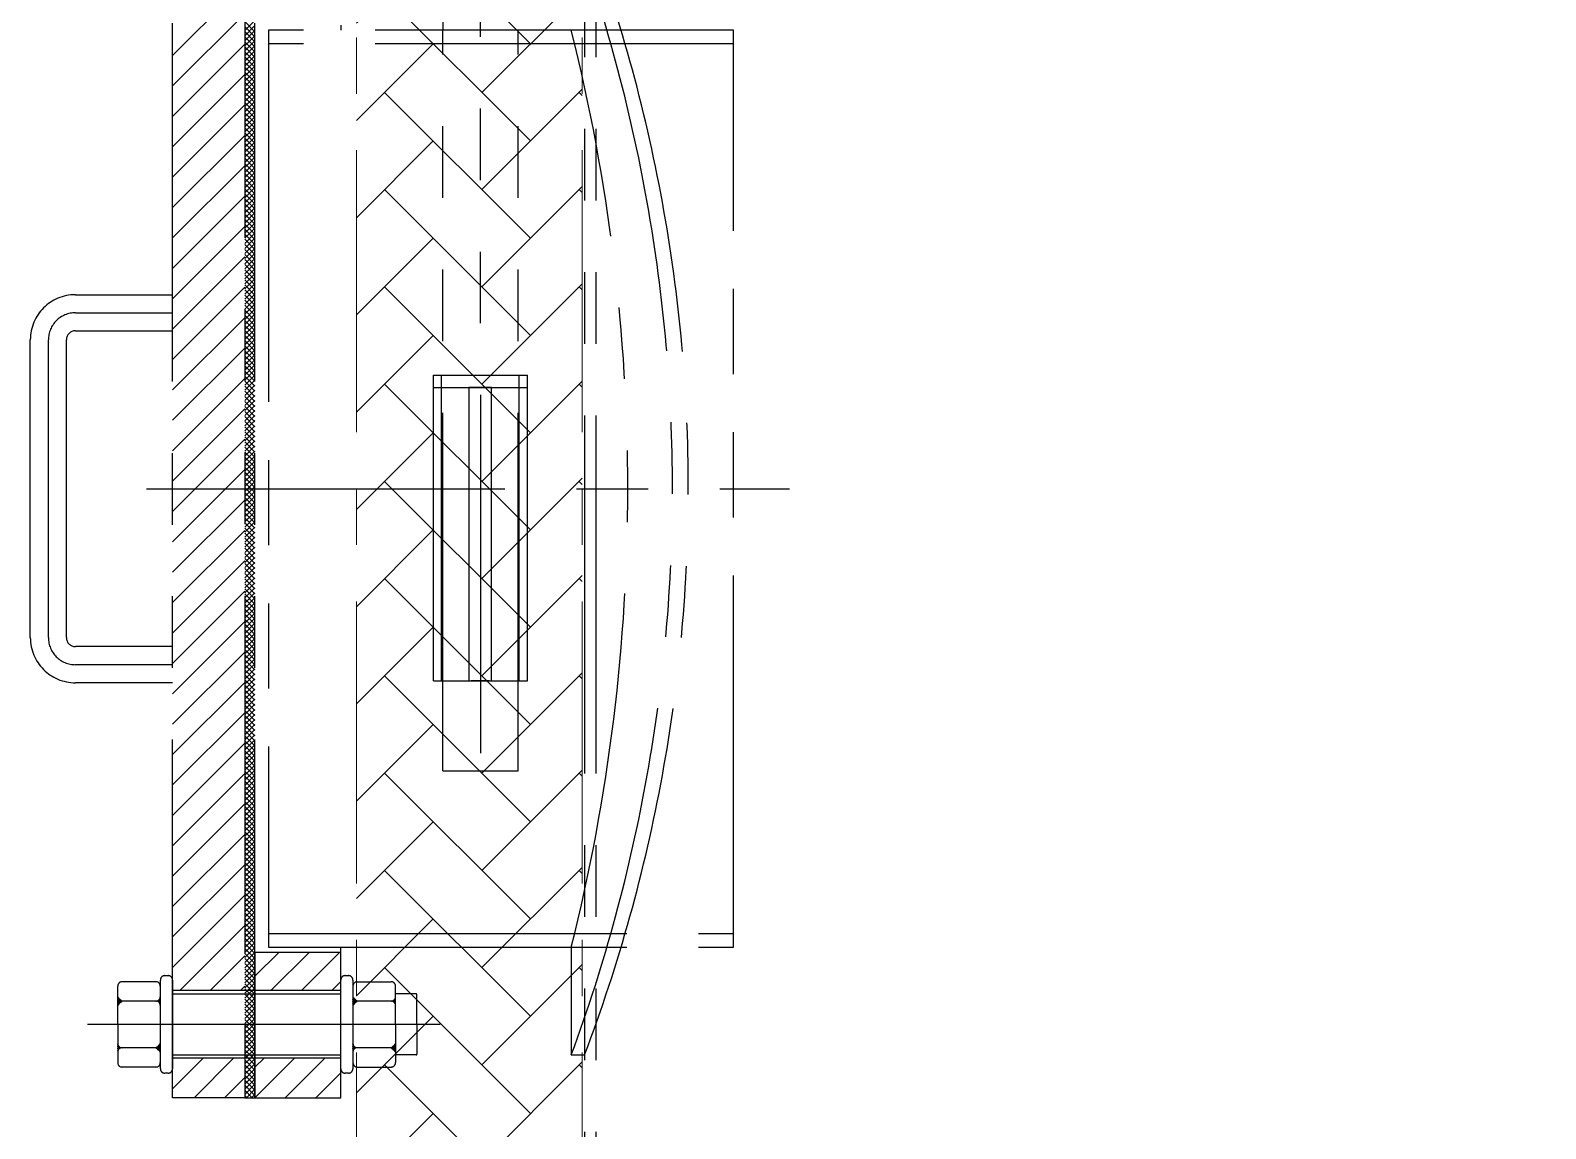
# Model space of a CAD drawing. Header units: millimetres. Extents: x -46397 to 283259, y -8690 to 23983.
# Drawn here: x -20546 to -19874, y 21875 to 22362 of the extents above; entities that cross this region are included whole.
import ezdxf
from ezdxf.enums import TextEntityAlignment as Align

# ---------------------------------------------------------------- set-up
doc = ezdxf.new("R2010")
doc.units = ezdxf.units.MM
doc.linetypes.add('CENTER', pattern=[2, 1.25, -0.25, 0.25, -0.25])
doc.linetypes.add('PHANTOM', pattern=[63.5, 31.75, -6.35, 6.35, -6.35, 6.35, -6.35])
doc.layers.add('DUONGTAM', color=1, linetype='CENTER', lineweight=0)
doc.styles.add('Tahoma', font='tahoma.ttf')
doc.styles.add('Text_nameplate', font='arial.ttf', dxfattribs={"width": 0.9, "height": 2.5})

# ---------------------------------------------------------------- blocks, each defined once
blk = doc.blocks.new('BO-1')
at = {"linetype": 'PHANTOM', "ltscale": 5}
h = blk.add_hatch(dxfattribs=at)
h.set_pattern_fill('ANSI31', color=251, scale=1.98, angle=-60, style=0)
h.set_pattern_definition([(75, (9728.34387, 9238.39455), (-0.239066642, 0.0640577136), [])])
edge = h.paths.add_edge_path()
edge.add_line((-810.08, 2656.52), (-810.08, 2656.55))
edge.add_ellipse((-809.87, 2658.47), major_axis=(-1.37, 1.37), ratio=1, start_angle=54.91813, end_angle=128.86582, ccw=False)
edge.add_line((-811.78, 2658.14), (-811.8, 2658.14))
edge.add_line((-811.8, 2658.14), (-811.8, 2654.87))
edge.add_line((-811.8, 2654.87), (-811.79, 2654.87))
edge.add_ellipse((-809.87, 2654.6), major_axis=(-1.37, 1.37), ratio=1, start_angle=321.13416, end_angle=397.00216, ccw=False)
h = blk.add_hatch(dxfattribs=at)
h.set_pattern_fill('ANSI31', color=251, scale=1.98, angle=-60, style=0)
h.set_pattern_definition([(105, (-11333.05354, 9238.39455), (0.239066642, 0.0640577136), [])])
edge = h.paths.add_edge_path()
edge.add_line((-794.63, 2656.52), (-794.63, 2656.55))
edge.add_ellipse((-794.84, 2658.47), major_axis=(-1.37, 1.37), ratio=1, start_angle=141.13417, end_angle=215.08186)
edge.add_line((-792.93, 2658.14), (-792.9, 2658.14))
edge.add_line((-792.9, 2658.14), (-792.9, 2654.87))
edge.add_line((-792.9, 2654.87), (-792.92, 2654.87))
edge.add_ellipse((-794.84, 2654.6), major_axis=(-1.37, 1.37), ratio=1, start_angle=232.99783, end_angle=308.86583)
h = blk.add_hatch(dxfattribs=at)
h.set_pattern_fill('ANSI31', color=251, scale=1.98, angle=-60, style=0)
h.set_pattern_definition([(75, (9832.54387, 9238.39455), (-0.239066642, 0.0640577136), [])])
edge = h.paths.add_edge_path()
edge.add_line((-705.88, 2656.52), (-705.88, 2656.55))
edge.add_ellipse((-705.67, 2658.47), major_axis=(-1.37, 1.37), ratio=1, start_angle=54.91813, end_angle=128.86582, ccw=False)
edge.add_line((-707.58, 2658.14), (-707.6, 2658.14))
edge.add_line((-707.6, 2658.14), (-707.6, 2654.87))
edge.add_line((-707.6, 2654.87), (-707.59, 2654.87))
edge.add_ellipse((-705.67, 2654.6), major_axis=(-1.37, 1.37), ratio=1, start_angle=321.13416, end_angle=397.00216, ccw=False)
h = blk.add_hatch(dxfattribs=at)
h.set_pattern_fill('ANSI31', color=251, scale=1.98, angle=-60, style=0)
h.set_pattern_definition([(105, (-11228.85354, 9238.39455), (0.239066642, 0.0640577136), [])])
edge = h.paths.add_edge_path()
edge.add_line((-690.43, 2656.52), (-690.43, 2656.55))
edge.add_ellipse((-690.64, 2658.47), major_axis=(-1.37, 1.37), ratio=1, start_angle=141.13417, end_angle=215.08186)
edge.add_line((-688.73, 2658.14), (-688.7, 2658.14))
edge.add_line((-688.7, 2658.14), (-688.7, 2654.87))
edge.add_line((-688.7, 2654.87), (-688.72, 2654.87))
edge.add_ellipse((-690.64, 2654.6), major_axis=(-1.37, 1.37), ratio=1, start_angle=232.99783, end_angle=308.86583)
h = blk.add_hatch(dxfattribs=at)
h.set_pattern_fill('ANSI31', color=251, scale=1.98, angle=-60, style=0)
h.set_pattern_definition([(285, (9728.34387, -3945.9872), (-0.239066642, -0.0640577136), [])])
edge = h.paths.add_edge_path()
edge.add_line((-810.08, 2635.88), (-810.08, 2635.86))
edge.add_ellipse((-809.87, 2633.94), major_axis=(-1.37, -1.37), ratio=1, start_angle=231.13418, end_angle=305.08187)
edge.add_line((-811.78, 2634.27), (-811.8, 2634.27))
edge.add_line((-811.8, 2634.27), (-811.8, 2637.53))
edge.add_line((-811.8, 2637.53), (-811.79, 2637.54))
edge.add_ellipse((-809.87, 2637.81), major_axis=(-1.37, -1.37), ratio=1, start_angle=-37.00216, end_angle=38.86584)
h = blk.add_hatch(dxfattribs=at)
h.set_pattern_fill('ANSI31', color=251, scale=1.98, angle=-60, style=0)
h.set_pattern_definition([(255, (-11333.05354, -3945.9872), (0.239066642, -0.0640577136), [])])
edge = h.paths.add_edge_path()
edge.add_line((-794.63, 2635.88), (-794.63, 2635.86))
edge.add_ellipse((-794.84, 2633.94), major_axis=(-1.37, -1.37), ratio=1, start_angle=144.91814, end_angle=218.86583, ccw=False)
edge.add_line((-792.93, 2634.27), (-792.9, 2634.27))
edge.add_line((-792.9, 2634.27), (-792.9, 2637.53))
edge.add_line((-792.9, 2637.53), (-792.92, 2637.54))
edge.add_ellipse((-794.84, 2637.81), major_axis=(-1.37, -1.37), ratio=1, start_angle=51.13417, end_angle=127.00217, ccw=False)
h = blk.add_hatch(dxfattribs=at)
h.set_pattern_fill('ANSI31', color=251, scale=1.98, angle=-60, style=0)
h.set_pattern_definition([(285, (9832.54387, -3945.9872), (-0.239066642, -0.0640577136), [])])
edge = h.paths.add_edge_path()
edge.add_line((-705.88, 2635.88), (-705.88, 2635.86))
edge.add_ellipse((-705.67, 2633.94), major_axis=(-1.37, -1.37), ratio=1, start_angle=231.13418, end_angle=305.08187)
edge.add_line((-707.58, 2634.27), (-707.6, 2634.27))
edge.add_line((-707.6, 2634.27), (-707.6, 2637.53))
edge.add_line((-707.6, 2637.53), (-707.59, 2637.54))
edge.add_ellipse((-705.67, 2637.81), major_axis=(-1.37, -1.37), ratio=1, start_angle=-37.00216, end_angle=38.86584)
h = blk.add_hatch(dxfattribs=at)
h.set_pattern_fill('ANSI31', color=251, scale=1.98, angle=-60, style=0)
h.set_pattern_definition([(255, (-11228.85354, -3945.9872), (0.239066642, -0.0640577136), [])])
edge = h.paths.add_edge_path()
edge.add_line((-690.43, 2635.88), (-690.43, 2635.86))
edge.add_ellipse((-690.64, 2633.94), major_axis=(-1.37, -1.37), ratio=1, start_angle=144.91814, end_angle=218.86583, ccw=False)
edge.add_line((-688.73, 2634.27), (-688.7, 2634.27))
edge.add_line((-688.7, 2634.27), (-688.7, 2637.53))
edge.add_line((-688.7, 2637.53), (-688.72, 2637.54))
edge.add_ellipse((-690.64, 2637.81), major_axis=(-1.37, -1.37), ratio=1, start_angle=51.13417, end_angle=127.00217, ccw=False)
at = {"color": 251, "linetype": 'PHANTOM', "ltscale": 5}
for p, q in [((-667.92, 3242.68, -7.71), (-667.83, 3086.82, -7.71)), ((-651.22, 3242.69, -7.71), (-651.13, 2758.53, -7.71)), ((-787.5, 2613.69), (-787.5, 3153.69)), ((-755.5, 3153.69), (-755.5, 2613.69)), ((-755.5, 3153.69), (-755.5, 2613.69)), ((-751, 2613.69), (-751, 3153.69)), ((-787.5, 3075.6, -7.71), (-756.92, 3106.18, -7.71)), ((-787.5, 3062.13, -7.71), (-755.5, 3094.13, -7.71)), ((-755.5, 3086.66), (-751, 3091.16)), ((-751, 3086.21), (-755.5, 3090.71)), ((-755.5, 3084.41), (-751, 3088.91)), ((-751, 3083.96), (-755.5, 3088.46)), ((-713, 3089.12, 7.71), (-713, 3086.82, 7.71)), ((-755.5, 3082.17), (-751, 3086.67)), ((-751, 3081.72), (-755.5, 3086.22)), ((-755.5, 3079.92), (-751, 3084.42)), ((-751, 3079.47), (-755.5, 3083.97)), ((-755.5, 3077.68), (-751, 3082.18)), ((-751, 3077.23), (-755.5, 3081.73)), ((-539, 3086.82, -7.71), (-745, 3086.82, 7.71)), ((-745, 3086.82, 7.71), (-745, 2680.42, 7.71)), ((-539, 2680.42, -7.71), (-539, 3086.82, -7.71)), ((-787.5, 3048.66, -7.71), (-755.5, 3080.66, -7.71)), ((-755.5, 3075.43), (-751, 3079.93)), ((-751, 3074.98), (-755.5, 3079.48)), ((-755.5, 3073.19), (-751, 3077.69)), ((-751, 3072.74), (-755.5, 3077.24)), ((-755.5, 3070.94), (-751, 3075.44)), ((-751, 3070.49), (-755.5, 3074.99)), ((-539, 3080.82, -7.71), (-745, 3080.82, 7.71)), ((-745, 3080.82, 7.71), (-745, 2686.42, 7.71)), ((-539, 2686.42, -7.71), (-539, 3080.82, -7.71)), ((-755.5, 3068.7), (-751, 3073.2)), ((-751, 3068.25), (-755.5, 3072.75)), ((-755.5, 3066.45), (-751, 3070.95)), ((-751, 3066), (-755.5, 3070.5)), ((-755.5, 3064.21), (-751, 3068.71)), ((-751, 3063.76), (-755.5, 3068.26)), ((-787.5, 3035.19, -7.71), (-755.5, 3067.19, -7.71)), ((-755.5, 3061.96), (-751, 3066.46)), ((-751, 3061.51), (-755.5, 3066.01)), ((-755.5, 3059.72), (-751, 3064.22)), ((-751, 3059.27), (-755.5, 3063.77)), ((-755.5, 3057.47), (-751, 3061.97)), ((-751, 3057.02), (-755.5, 3061.52)), ((-755.5, 3055.23), (-751, 3059.73)), ((-751, 3054.78), (-755.5, 3059.28)), ((-755.5, 3052.98), (-751, 3057.48)), ((-751, 3052.53), (-755.5, 3057.03)), ((-755.5, 3050.74), (-751, 3055.24)), ((-751, 3050.29), (-755.5, 3054.79)), ((-787.5, 3021.72, -7.71), (-755.5, 3053.72, -7.71)), ((-755.5, 3048.49), (-751, 3052.99)), ((-751, 3048.04), (-755.5, 3052.54)), ((-755.5, 3046.25), (-751, 3050.75)), ((-751, 3045.8), (-755.5, 3050.3)), ((-755.5, 3044), (-751, 3048.5)), ((-751, 3043.55), (-755.5, 3048.05)), ((-755.5, 3041.76), (-751, 3046.26)), ((-751, 3041.31), (-755.5, 3045.81)), ((-755.5, 3039.51), (-751, 3044.01)), ((-751, 3039.06), (-755.5, 3043.56)), ((-755.5, 3037.27), (-751, 3041.77)), ((-751, 3036.82), (-755.5, 3041.32)), ((-787.5, 3008.25, -7.71), (-755.5, 3040.25, -7.71)), ((-755.5, 3035.02), (-751, 3039.52)), ((-751, 3034.57), (-755.5, 3039.07)), ((-755.5, 3032.78), (-751, 3037.28)), ((-751, 3032.33), (-755.5, 3036.83)), ((-755.5, 3030.53), (-751, 3035.03)), ((-751, 3030.08), (-755.5, 3034.58)), ((-755.5, 3028.29), (-751, 3032.79)), ((-751, 3027.84), (-755.5, 3032.34)), ((-755.5, 3026.04), (-751, 3030.54)), ((-751, 3025.59), (-755.5, 3030.09)), ((-755.5, 3023.8), (-751, 3028.3)), ((-751, 3023.35), (-755.5, 3027.85)), ((-787.5, 2994.78, -7.71), (-755.5, 3026.78, -7.71)), ((-755.5, 3021.55), (-751, 3026.05)), ((-751, 3021.1), (-755.5, 3025.6)), ((-755.5, 3019.31), (-751, 3023.81)), ((-751, 3018.86), (-755.5, 3023.36)), ((-755.5, 3017.06), (-751, 3021.56)), ((-751, 3016.61), (-755.5, 3021.11)), ((-755.5, 3014.82), (-751, 3019.32)), ((-751, 3014.37), (-755.5, 3018.87)), ((-755.5, 3012.57), (-751, 3017.07)), ((-751, 3012.12), (-755.5, 3016.62)), ((-755.5, 3010.33), (-751, 3014.83)), ((-751, 3009.88), (-755.5, 3014.38)), ((-787.5, 2981.31, -7.71), (-755.5, 3013.31, -7.71)), ((-755.5, 3008.08), (-751, 3012.58)), ((-751, 3007.63), (-755.5, 3012.13)), ((-755.5, 3005.84), (-751, 3010.34)), ((-751, 3005.38), (-755.5, 3009.88)), ((-755.5, 3003.59), (-751, 3008.09)), ((-751, 3003.14), (-755.5, 3007.64)), ((-755.5, 3001.35), (-751, 3005.85)), ((-751, 3000.89), (-755.5, 3005.39)), ((-755.5, 2999.1), (-751, 3003.6)), ((-751, 2998.65), (-755.5, 3003.15)), ((-755.5, 2996.85), (-751, 3001.35)), ((-751, 2996.4), (-755.5, 3000.9)), ((-787.5, 2967.84, -7.71), (-755.5, 2999.84, -7.71)), ((-755.5, 2994.61), (-751, 2999.11)), ((-751, 2994.16), (-755.5, 2998.66)), ((-755.5, 2992.36), (-751, 2996.86)), ((-751, 2991.91), (-755.5, 2996.41)), ((-755.5, 2990.12), (-751, 2994.62)), ((-751, 2989.67), (-755.5, 2994.17)), ((-755.5, 2987.87), (-751, 2992.37)), ((-751, 2987.42), (-755.5, 2991.92)), ((-755.5, 2985.63), (-751, 2990.13)), ((-751, 2985.18), (-755.5, 2989.68)), ((-755.5, 2983.38), (-751, 2987.88)), ((-751, 2982.93), (-755.5, 2987.43)), ((-787.5, 2954.37, -7.71), (-755.5, 2986.37, -7.71)), ((-755.5, 2981.14), (-751, 2985.64)), ((-751, 2980.69), (-755.5, 2985.19)), ((-755.5, 2978.89), (-751, 2983.39)), ((-751, 2978.44), (-755.5, 2982.94)), ((-755.5, 2976.65), (-751, 2981.15)), ((-751, 2976.2), (-755.5, 2980.7)), ((-755.5, 2974.4), (-751, 2978.9)), ((-751, 2973.95), (-755.5, 2978.45)), ((-755.5, 2972.16), (-751, 2976.66)), ((-751, 2971.71), (-755.5, 2976.21)), ((-755.5, 2969.91), (-751, 2974.41)), ((-751, 2969.46), (-755.5, 2973.96)), ((-830.5, 2969.63, -4.97), (-787.5, 2969.63, -4.97)), ((-787.5, 2940.9, -7.71), (-755.5, 2972.9, -7.71)), ((-755.5, 2967.67), (-751, 2972.17)), ((-751, 2967.22), (-755.5, 2971.72)), ((-755.5, 2965.42), (-751, 2969.92)), ((-751, 2964.97), (-755.5, 2969.47)), ((-755.5, 2963.18), (-751, 2967.68)), ((-751, 2962.73), (-755.5, 2967.23)), ((-830.5, 2961.63, -4.97), (-787.5, 2961.63, -4.97)), ((-755.5, 2960.93), (-751, 2965.43)), ((-751, 2960.48), (-755.5, 2964.98)), ((-755.5, 2958.69), (-751, 2963.19)), ((-751, 2958.24), (-755.5, 2962.74)), ((-755.5, 2956.44), (-751, 2960.94)), ((-751, 2955.99), (-755.5, 2960.49)), ((-830.5, 2953.63, -4.97), (-787.5, 2953.63, -4.97)), ((-787.5, 2927.43, -7.71), (-755.5, 2959.43, -7.71)), ((-755.5, 2954.2), (-751, 2958.7)), ((-751, 2953.75), (-755.5, 2958.25)), ((-755.5, 2951.95), (-751, 2956.45)), ((-751, 2951.5), (-755.5, 2956)), ((-755.5, 2949.71), (-751, 2954.21)), ((-751, 2949.26), (-755.5, 2953.76)), ((-850.5, 2817.63, -4.97), (-850.5, 2949.63, -4.97)), ((-842.5, 2817.63, -4.97), (-842.5, 2949.63, -4.97)), ((-834.5, 2817.63, -4.97), (-834.5, 2949.63, -4.97)), ((-755.5, 2947.46), (-751, 2951.96)), ((-751, 2947.01), (-755.5, 2951.51)), ((-755.5, 2945.22), (-751, 2949.72)), ((-751, 2944.77), (-755.5, 2949.27)), ((-755.5, 2942.97), (-751, 2947.47)), ((-751, 2942.52), (-755.5, 2947.02)), ((-787.5, 2913.96, -7.71), (-755.5, 2945.96, -7.71)), ((-755.5, 2940.73), (-751, 2945.23)), ((-751, 2940.28), (-755.5, 2944.78)), ((-755.5, 2938.48), (-751, 2942.98)), ((-751, 2938.03), (-755.5, 2942.53)), ((-755.5, 2936.24), (-751, 2940.74)), ((-751, 2935.79), (-755.5, 2940.29)), ((-755.5, 2933.99), (-751, 2938.49)), ((-751, 2933.54), (-755.5, 2938.04)), ((-755.5, 2931.75), (-751, 2936.25)), ((-751, 2931.3), (-755.5, 2935.8)), ((-755.5, 2929.5), (-751, 2934)), ((-751, 2929.05), (-755.5, 2933.55)), ((-787.5, 2900.49, -7.71), (-755.5, 2932.49, -7.71)), ((-755.5, 2927.26), (-751, 2931.76)), ((-751, 2926.81), (-755.5, 2931.31)), ((-755.5, 2925.01), (-751, 2929.51)), ((-751, 2924.56), (-755.5, 2929.06)), ((-755.5, 2922.77), (-751, 2927.27)), ((-751, 2922.32), (-755.5, 2926.82)), ((-646.24, 2928.5), (-656.24, 2928.5)), ((-656.24, 2928.5), (-656.24, 2798.5)), ((-646.24, 2798.5), (-646.24, 2928.5)), ((-755.5, 2920.52), (-751, 2925.02)), ((-751, 2920.07), (-755.5, 2924.57)), ((-755.5, 2918.28), (-751, 2922.78)), ((-751, 2917.83), (-755.5, 2922.33)), ((-755.5, 2916.03), (-751, 2920.53)), ((-751, 2915.58), (-755.5, 2920.08)), ((-787.5, 2887.02, -7.71), (-755.5, 2919.02, -7.71)), ((-755.5, 2913.79), (-751, 2918.29)), ((-751, 2913.34), (-755.5, 2917.84)), ((-755.5, 2911.54), (-751, 2916.04)), ((-751, 2911.09), (-755.5, 2915.59)), ((-755.5, 2909.3), (-751, 2913.8)), ((-751, 2908.85), (-755.5, 2913.35)), ((-755.5, 2907.05), (-751, 2911.55)), ((-751, 2906.6), (-755.5, 2911.1)), ((-755.5, 2904.81), (-751, 2909.31)), ((-751, 2904.36), (-755.5, 2908.86)), ((-755.5, 2902.56), (-751, 2907.06)), ((-751, 2902.11), (-755.5, 2906.61)), ((-787.5, 2873.55, -7.71), (-755.5, 2905.55, -7.71)), ((-755.5, 2900.32), (-751, 2904.82)), ((-751, 2899.87), (-755.5, 2904.37)), ((-755.5, 2898.07), (-751, 2902.57)), ((-751, 2897.62), (-755.5, 2902.12)), ((-755.5, 2895.83), (-751, 2900.33)), ((-751, 2895.38), (-755.5, 2899.88)), ((-755.5, 2893.58), (-751, 2898.08)), ((-751, 2893.13), (-755.5, 2897.63)), ((-755.5, 2891.34), (-751, 2895.84)), ((-751, 2890.89), (-755.5, 2895.39)), ((-755.5, 2889.09), (-751, 2893.59)), ((-751, 2888.64), (-755.5, 2893.14)), ((-787.5, 2860.08, -7.71), (-755.5, 2892.08, -7.71)), ((-755.5, 2886.85), (-751, 2891.35)), ((-751, 2886.4), (-755.5, 2890.9)), ((-755.5, 2884.6), (-751, 2889.1)), ((-751, 2884.15), (-755.5, 2888.65)), ((-755.5, 2882.36), (-751, 2886.86)), ((-751, 2881.91), (-755.5, 2886.41)), ((-799.06, 2883.62), (-514.14, 2883.62, -15.42)), ((-755.5, 2880.11), (-751, 2884.61)), ((-751, 2879.66), (-755.5, 2884.16)), ((-755.5, 2877.87), (-751, 2882.37)), ((-751, 2877.42), (-755.5, 2881.92)), ((-755.5, 2875.62), (-751, 2880.12)), ((-787.5, 2846.6, -7.71), (-755.5, 2878.6, -7.71)), ((-751, 2875.17), (-755.5, 2879.67)), ((-755.5, 2873.38), (-751, 2877.88)), ((-751, 2872.93), (-755.5, 2877.43)), ((-755.5, 2871.13), (-751, 2875.63)), ((-751, 2870.68), (-755.5, 2875.18)), ((-755.5, 2868.89), (-751, 2873.39)), ((-751, 2868.44), (-755.5, 2872.94)), ((-755.5, 2866.64), (-751, 2871.14)), ((-751, 2866.19), (-755.5, 2870.69)), ((-755.5, 2864.4), (-751, 2868.9)), ((-751, 2863.95), (-755.5, 2868.45)), ((-755.5, 2862.15), (-751, 2866.65)), ((-787.5, 2833.13, -7.71), (-755.5, 2865.13, -7.71)), ((-751, 2861.7), (-755.5, 2866.2)), ((-755.5, 2859.91), (-751, 2864.41)), ((-751, 2859.46), (-755.5, 2863.96)), ((-755.5, 2857.66), (-751, 2862.16)), ((-751, 2857.21), (-755.5, 2861.71)), ((-755.5, 2855.42), (-751, 2859.92)), ((-751, 2854.97), (-755.5, 2859.47)), ((-755.5, 2853.17), (-751, 2857.67)), ((-751, 2852.72), (-755.5, 2857.22)), ((-755.5, 2850.93), (-751, 2855.43)), ((-751, 2850.48), (-755.5, 2854.98)), ((-755.5, 2848.68), (-751, 2853.18)), ((-787.5, 2819.66, -7.71), (-755.5, 2851.66, -7.71)), ((-751, 2848.23), (-755.5, 2852.73)), ((-755.5, 2846.44), (-751, 2850.94)), ((-751, 2845.99), (-755.5, 2850.49)), ((-755.5, 2844.19), (-751, 2848.69)), ((-751, 2843.74), (-755.5, 2848.24)), ((-755.5, 2841.95), (-751, 2846.45)), ((-751, 2841.5), (-755.5, 2846)), ((-755.5, 2839.7), (-751, 2844.2)), ((-751, 2839.25), (-755.5, 2843.75)), ((-755.5, 2837.46), (-751, 2841.96)), ((-751, 2837.01), (-755.5, 2841.51)), ((-755.5, 2835.21), (-751, 2839.71)), ((-787.5, 2806.19, -7.71), (-755.5, 2838.19, -7.71)), ((-751, 2834.76), (-755.5, 2839.26)), ((-755.5, 2832.97), (-751, 2837.47)), ((-751, 2832.52), (-755.5, 2837.02)), ((-755.5, 2830.72), (-751, 2835.22)), ((-751, 2830.27), (-755.5, 2834.77)), ((-755.5, 2828.48), (-751, 2832.98)), ((-751, 2828.02), (-755.5, 2832.52)), ((-755.5, 2826.23), (-751, 2830.73)), ((-751, 2825.78), (-755.5, 2830.28)), ((-755.5, 2823.98), (-751, 2828.48)), ((-751, 2823.53), (-755.5, 2828.03)), ((-755.5, 2821.74), (-751, 2826.24)), ((-787.5, 2792.72, -7.71), (-755.5, 2824.72, -7.71)), ((-751, 2821.29), (-755.5, 2825.79)), ((-755.5, 2819.49), (-751, 2823.99)), ((-751, 2819.04), (-755.5, 2823.54)), ((-755.5, 2817.25), (-751, 2821.75)), ((-751, 2816.8), (-755.5, 2821.3)), ((-755.5, 2815), (-751, 2819.5)), ((-787.5, 2813.63, -4.97), (-830.5, 2813.63, -4.97)), ((-751, 2814.55), (-755.5, 2819.05)), ((-755.5, 2812.76), (-751, 2817.26)), ((-751, 2812.31), (-755.5, 2816.81)), ((-755.5, 2810.51), (-751, 2815.01)), ((-751, 2810.06), (-755.5, 2814.56)), ((-755.5, 2808.27), (-751, 2812.77)), ((-787.5, 2779.25, -7.71), (-755.5, 2811.25, -7.71)), ((-751, 2807.82), (-755.5, 2812.32)), ((-755.5, 2806.02), (-751, 2810.52)), ((-751, 2805.57), (-755.5, 2810.07)), ((-755.5, 2803.78), (-751, 2808.28)), ((-751, 2803.33), (-755.5, 2807.83)), ((-755.5, 2801.53), (-751, 2806.03)), ((-787.5, 2805.63, -4.97), (-830.5, 2805.63, -4.97)), ((-751, 2801.08), (-755.5, 2805.58)), ((-755.5, 2799.29), (-751, 2803.79)), ((-751, 2798.84), (-755.5, 2803.34)), ((-755.5, 2797.04), (-751, 2801.54)), ((-751, 2796.59), (-755.5, 2801.09)), ((-755.5, 2794.8), (-751, 2799.3)), ((-787.5, 2797.63, -4.97), (-830.5, 2797.63, -4.97)), ((-787.5, 2765.78, -7.71), (-755.5, 2797.78, -7.71)), ((-751, 2794.35), (-755.5, 2798.85)), ((-755.5, 2792.55), (-751, 2797.05)), ((-751, 2792.1), (-755.5, 2796.6)), ((-755.5, 2790.31), (-751, 2794.81)), ((-751, 2789.86), (-755.5, 2794.36)), ((-755.5, 2788.06), (-751, 2792.56)), ((-656.24, 2798.5), (-646.24, 2798.5)), ((-751, 2787.61), (-755.5, 2792.11)), ((-755.5, 2785.82), (-751, 2790.32)), ((-751, 2785.37), (-755.5, 2789.87)), ((-755.5, 2783.57), (-751, 2788.07)), ((-751, 2783.12), (-755.5, 2787.62)), ((-755.5, 2781.33), (-751, 2785.83)), ((-787.5, 2752.31, -7.71), (-755.5, 2784.31, -7.71)), ((-751, 2780.88), (-755.5, 2785.38)), ((-755.5, 2779.08), (-751, 2783.58)), ((-751, 2778.63), (-755.5, 2783.13)), ((-755.5, 2776.84), (-751, 2781.34)), ((-751, 2776.39), (-755.5, 2780.89)), ((-755.5, 2774.59), (-751, 2779.09)), ((-751, 2774.14), (-755.5, 2778.64)), ((-755.5, 2772.35), (-751, 2776.85)), ((-751, 2771.9), (-755.5, 2776.4)), ((-755.5, 2770.1), (-751, 2774.6)), ((-751, 2769.65), (-755.5, 2774.15)), ((-755.5, 2767.86), (-751, 2772.36)), ((-787.5, 2738.84, -7.71), (-755.5, 2770.84, -7.71)), ((-751, 2767.41), (-755.5, 2771.91)), ((-755.5, 2765.61), (-751, 2770.11)), ((-751, 2765.16), (-755.5, 2769.66)), ((-755.5, 2763.37), (-751, 2767.87)), ((-751, 2762.92), (-755.5, 2767.42)), ((-755.5, 2761.12), (-751, 2765.62)), ((-751, 2760.67), (-755.5, 2765.17)), ((-755.5, 2758.88), (-751, 2763.38)), ((-751, 2758.43), (-755.5, 2762.93)), ((-755.5, 2756.63), (-751, 2761.13)), ((-751, 2756.18), (-755.5, 2760.68)), ((-755.5, 2754.39), (-751, 2758.89)), ((-787.5, 2725.37, -7.71), (-755.5, 2757.37, -7.71)), ((-751, 2753.94), (-755.5, 2758.44)), ((-755.5, 2752.14), (-751, 2756.64)), ((-751, 2751.69), (-755.5, 2756.19)), ((-755.5, 2749.9), (-751, 2754.4)), ((-751, 2749.45), (-755.5, 2753.95)), ((-755.5, 2747.65), (-751, 2752.15)), ((-751, 2747.2), (-755.5, 2751.7)), ((-755.5, 2745.41), (-751, 2749.91)), ((-751, 2744.96), (-755.5, 2749.46)), ((-755.5, 2743.16), (-751, 2747.66)), ((-751, 2742.71), (-755.5, 2747.21)), ((-787.5, 2711.9, -7.71), (-755.5, 2743.9, -7.71)), ((-755.5, 2740.92), (-751, 2745.42)), ((-751, 2740.47), (-755.5, 2744.97)), ((-755.5, 2738.67), (-751, 2743.17)), ((-751, 2738.22), (-755.5, 2742.72)), ((-755.5, 2736.43), (-751, 2740.93)), ((-751, 2735.98), (-755.5, 2740.48)), ((-755.5, 2734.18), (-751, 2738.68)), ((-751, 2733.73), (-755.5, 2738.23)), ((-755.5, 2731.94), (-751, 2736.44)), ((-751, 2731.49), (-755.5, 2735.99)), ((-755.5, 2729.69), (-751, 2734.19)), ((-751, 2729.24), (-755.5, 2733.74)), ((-787.5, 2698.43, -7.71), (-755.5, 2730.43, -7.71)), ((-755.5, 2727.45), (-751, 2731.95)), ((-751, 2727), (-755.5, 2731.5)), ((-755.5, 2725.2), (-751, 2729.7)), ((-751, 2724.75), (-755.5, 2729.25)), ((-755.5, 2722.96), (-751, 2727.46)), ((-751, 2722.51), (-755.5, 2727.01)), ((-755.5, 2720.71), (-751, 2725.21)), ((-751, 2720.26), (-755.5, 2724.76)), ((-755.5, 2718.47), (-751, 2722.97)), ((-751, 2718.02), (-755.5, 2722.52)), ((-755.5, 2716.22), (-751, 2720.72)), ((-751, 2715.77), (-755.5, 2720.27)), ((-787.5, 2684.96, -7.71), (-755.5, 2716.96, -7.71)), ((-755.5, 2713.98), (-751, 2718.48)), ((-751, 2713.53), (-755.5, 2718.03)), ((-755.5, 2711.73), (-751, 2716.23)), ((-751, 2711.28), (-755.5, 2715.78)), ((-755.5, 2709.49), (-751, 2713.99)), ((-751, 2709.04), (-755.5, 2713.54)), ((-755.5, 2707.24), (-751, 2711.74)), ((-751, 2706.79), (-755.5, 2711.29)), ((-755.5, 2705), (-751, 2709.5)), ((-751, 2704.55), (-755.5, 2709.05)), ((-755.5, 2702.75), (-751, 2707.25)), ((-751, 2702.3), (-755.5, 2706.8)), ((-787.5, 2671.49, -7.71), (-755.5, 2703.49, -7.71)), ((-755.5, 2700.51), (-751, 2705.01)), ((-751, 2700.06), (-755.5, 2704.56)), ((-755.5, 2698.26), (-751, 2702.76)), ((-751, 2697.81), (-755.5, 2702.31)), ((-755.5, 2696.02), (-751, 2700.52)), ((-751, 2695.57), (-755.5, 2700.07)), ((-755.5, 2693.77), (-751, 2698.27)), ((-751, 2693.32), (-755.5, 2697.82)), ((-755.5, 2691.53), (-751, 2696.03)), ((-751, 2691.08), (-755.5, 2695.58)), ((-755.5, 2689.28), (-751, 2693.78)), ((-751, 2688.83), (-755.5, 2693.33)), ((-784.32, 2661.2, -7.71), (-755.5, 2690.02, -7.71)), ((-755.5, 2687.04), (-751, 2691.54)), ((-751, 2686.59), (-755.5, 2691.09)), ((-755.5, 2684.79), (-751, 2689.29)), ((-751, 2684.34), (-755.5, 2688.84)), ((-755.5, 2682.55), (-751, 2687.05)), ((-751, 2682.1), (-755.5, 2686.6)), ((-745, 2686.42, 7.71), (-539, 2686.42, -7.71)), ((-755.5, 2680.3), (-751, 2684.8)), ((-751, 2679.85), (-755.5, 2684.35)), ((-755.5, 2678.06), (-751, 2682.56)), ((-751, 2677.61), (-755.5, 2682.11)), ((-755.5, 2675.81), (-751, 2680.31)), ((-751, 2675.36), (-755.5, 2679.86)), ((-745, 2680.42, 7.71), (-539, 2680.42, -7.71)), ((-713, 2678.12), (-713, 2680.42, 7.71)), ((-610.87, 2680.42, -7.71), (-610.87, 2632.68, -7.71)), ((-770.85, 2661.2, -7.71), (-755.5, 2676.55, -7.71)), ((-755.5, 2673.57), (-751, 2678.07)), ((-751, 2673.12), (-755.5, 2677.62)), ((-755.5, 2671.32), (-751, 2675.82)), ((-751, 2670.87), (-755.5, 2675.37)), ((-755.5, 2669.08), (-751, 2673.58)), ((-751, 2668.63), (-755.5, 2673.13)), ((-713, 2678.12), (-751, 2678.12)), ((-751, 2678.12), (-751, 2613.69)), ((-751, 2667.58, -7.71), (-740.47, 2678.12, -7.71)), ((-743.91, 2661.2, -7.71), (-727, 2678.12, -7.71)), ((-730.44, 2661.2, -7.71), (-713.53, 2678.12, -7.71)), ((-713, 2613.69), (-713, 2678.12)), ((-794.84, 2665.1), (-809.87, 2665.1)), ((-755.5, 2666.83), (-751, 2671.33)), ((-751, 2666.38), (-755.5, 2670.88)), ((-755.5, 2664.59), (-751, 2669.09)), ((-751, 2664.14), (-755.5, 2668.64)), ((-755.5, 2662.34), (-751, 2666.84)), ((-751, 2661.89), (-755.5, 2666.39)), ((-716.97, 2661.2, -7.71), (-713, 2665.17, -7.71)), ((-811.8, 2646.2), (-811.8, 2663.17)), ((-713, 2661.2), (-787.5, 2661.2)), ((-787.5, 2659.7), (-713, 2659.7)), ((-757.38, 2661.2, -7.71), (-755.5, 2663.08, -7.71)), ((-755.5, 2660.1), (-751, 2664.6)), ((-751, 2659.65), (-755.5, 2664.15)), ((-755.5, 2657.85), (-751, 2662.35)), ((-751, 2657.4), (-755.5, 2661.9)), ((-755.5, 2655.61), (-751, 2660.11)), ((-751, 2655.15), (-755.5, 2659.65)), ((-688.7, 2646.2), (-688.7, 2663.17)), ((-794.84, 2656.54), (-809.87, 2656.54)), ((-755.5, 2653.36), (-751, 2657.86)), ((-751, 2652.91), (-755.5, 2657.41)), ((-755.5, 2651.12), (-751, 2655.62)), ((-751, 2650.66), (-755.5, 2655.16)), ((-755.5, 2648.87), (-751, 2653.37)), ((-751, 2648.42), (-755.5, 2652.92)), ((-690.64, 2656.54), (-705.67, 2656.54)), ((-668.96, 2646.2), (-825.23, 2646.2)), ((-811.8, 2646.2), (-811.8, 2629.24)), ((-755.5, 2646.62), (-751, 2651.12)), ((-751, 2646.17), (-755.5, 2650.67)), ((-755.5, 2644.38), (-751, 2648.88)), ((-751, 2643.93), (-755.5, 2648.43)), ((-755.5, 2642.13), (-751, 2646.63)), ((-751, 2641.68), (-755.5, 2646.18)), ((-688.7, 2646.2), (-688.7, 2629.24)), ((-755.5, 2639.89), (-751, 2644.39)), ((-751, 2639.44), (-755.5, 2643.94)), ((-755.5, 2637.64), (-751, 2642.14)), ((-751, 2637.19), (-755.5, 2641.69)), ((-755.5, 2635.4), (-751, 2639.9)), ((-751, 2634.95), (-755.5, 2639.45)), ((-794.84, 2635.87), (-809.87, 2635.87)), ((-787.5, 2632.7), (-713, 2632.7)), ((-755.5, 2633.15), (-751, 2637.65)), ((-751, 2632.7), (-755.5, 2637.2)), ((-755.5, 2630.91), (-751, 2635.41)), ((-751, 2630.46), (-755.5, 2634.96)), ((-755.5, 2628.66), (-751, 2633.16)), ((-751, 2628.21), (-755.5, 2632.71)), ((-690.64, 2635.87), (-705.67, 2635.87)), ((-610.87, 2632.68, -7.71), (-605, 2632.68, -7.71)), ((-794.84, 2627.3), (-809.87, 2627.3)), ((-713, 2631.2), (-787.5, 2631.2)), ((-787.5, 2631.08, -7.71), (-787.38, 2631.2, -7.71)), ((-787.5, 2617.61, -7.71), (-773.91, 2631.2, -7.71)), ((-777.95, 2613.69, -7.71), (-760.44, 2631.2, -7.71)), ((-755.5, 2626.42), (-751, 2630.92)), ((-751, 2625.97), (-755.5, 2630.47)), ((-755.5, 2624.17), (-751, 2628.67)), ((-751, 2623.72), (-755.5, 2628.22)), ((-755.5, 2621.93), (-751, 2626.43)), ((-751, 2621.48), (-755.5, 2625.98)), ((-751, 2627.17, -7.71), (-746.97, 2631.2, -7.71)), ((-751, 2613.7, -7.71), (-733.5, 2631.2, -7.71)), ((-737.54, 2613.69, -7.71), (-720.03, 2631.2, -7.71)), ((-724.07, 2613.69, -7.71), (-713, 2624.76, -7.71)), ((-764.48, 2613.69, -7.71), (-755.5, 2622.67, -7.71)), ((-755.5, 2619.68), (-751, 2624.18)), ((-751, 2619.23), (-755.5, 2623.73)), ((-755.5, 2617.44), (-751, 2621.94)), ((-751, 2616.99), (-755.5, 2621.49)), ((-755.5, 2615.19), (-751, 2619.69)), ((-751, 2614.74), (-755.5, 2619.24)), ((-755.5, 2613.69), (-787.5, 2613.69)), ((-752.2, 2613.69), (-755.5, 2617)), ((-754.44, 2613.69), (-755.5, 2614.75)), ((-755.5, 2613.69), (-751, 2613.69)), ((-754.76, 2613.69), (-751, 2617.45)), ((-752.52, 2613.69), (-751, 2615.2)), ((-751, 2613.69), (-713, 2613.69))]:
    blk.add_line(p, q, dxfattribs=at)
at = {"color": 251, "linetype": 'PHANTOM', "ltscale": 5, "extrusion": (6.89019e-16, 1, 0)}
for p, q in [((-605, 3233.61), (-605, 1733.61)), ((-600, 3233.61), (-600, 1733.61))]:
    blk.add_line(p, q, dxfattribs=at)
at = {"color": 251, "linetype": 'PHANTOM', "ltscale": 5, "extrusion": (0, 1, 0)}
for p, q in [((-787.5, 2613.69), (-787.5, 3153.69, -7.71)), ((-751, 2613.69), (-751, 3153.69, -7.71)), ((-667.83, 2758.53, 0), (-667.83, 3086.82, 7.71)), ((-634.43, 2758.53), (-634.43, 3086.82, 7.71)), ((-671.93, 2933.89), (-630.33, 2933.89)), ((-671.93, 2928.89), (-671.93, 2933.89)), ((-668.37, 2928.89), (-668.37, 2933.89)), ((-633.89, 2928.89), (-633.89, 2933.89)), ((-630.33, 2928.89), (-630.33, 2933.89)), ((-671.93, 2798.5), (-671.93, 2928.89)), ((-671.93, 2928.5), (-630.33, 2928.5)), ((-668.37, 2798.5), (-668.37, 2928.89)), ((-633.89, 2798.5), (-633.89, 2928.89)), ((-630.33, 2798.5), (-630.33, 2928.89)), ((-671.93, 2798.5), (-630.33, 2798.5)), ((-647.24, 2798.5), (-655.24, 2798.5)), ((-667.83, 2758.53), (-634.43, 2758.53)), ((-755.5, 2613.69), (-777.5, 2613.69))]:
    blk.add_line(p, q, dxfattribs=at)
at = {"color": 251, "linetype": 'PHANTOM', "ltscale": 5, "elevation": -15.42}
for points in [[(-792.9, 2646.2), (-792.9, 2665.87, -0.414214), (-790.97, 2667.8), (-789.44, 2667.8, -0.414214), (-787.5, 2665.87), (-787.5, 2646.2), (-787.5, 2626.54, -0.414214), (-789.44, 2624.6), (-790.97, 2624.6, -0.414214), (-792.9, 2626.54)], [(-713, 2646.2), (-713, 2665.87, -0.414214), (-711.07, 2667.8), (-709.54, 2667.8, -0.414214), (-707.6, 2665.87), (-707.6, 2646.2), (-707.6, 2626.54, -0.414214), (-709.54, 2624.6), (-711.07, 2624.6, -0.414214), (-713, 2626.54)]]:
    blk.add_lwpolyline(points, format="xyb", close=True, dxfattribs=at)
at = {"color": 251, "linetype": 'PHANTOM', "ltscale": 5}
for points in [[(-707.6, 2663.17, -0.414214), (-705.67, 2665.1), (-690.64, 2665.1, -0.414214), (-688.7, 2663.17)], [(-679.25, 2646.2), (-679.25, 2659.43, 0.414214), (-679.52, 2659.7), (-688.7, 2659.7)], [(-679.25, 2646.2), (-679.25, 2632.97, -0.414214), (-679.52, 2632.7), (-688.7, 2632.7)], [(-707.6, 2629.24, 0.414214), (-705.67, 2627.3), (-690.64, 2627.3, 0.414214), (-688.7, 2629.24)]]:
    blk.add_lwpolyline(points, format="xyb", dxfattribs=at)
blk.add_lwpolyline([(-707.6, 2663.17), (-707.6, 2646.2)], dxfattribs=at)
for centre, radius, start, end in [((-1290.64, 2883.62), 724.61, 339.73688, 20.26217), ((-1266.93, 2883.62), 707.9, 339.2372, 20.7628), ((-1422.68, 2883.62), 836.86, 345.94734, 14.05266), ((-830.5, 2949.63, -4.97), 20, 90, 180), ((-830.5, 2949.63, -4.97), 12, 90, 180), ((-830.5, 2949.63, -4.97), 4, 90, 180), ((-830.5, 2817.63, -4.97), 20, 180, 270), ((-830.5, 2817.63, -4.97), 12, 180, 270), ((-830.5, 2817.63, -4.97), 4, 180, 270), ((-809.87, 2663.17), 1.93, 90, 180), ((-794.84, 2663.17), 1.93, 0, 90), ((-809.87, 2658.47), 1.93, 180, 270), ((-794.84, 2658.47), 1.93, 270, 360), ((-794.84, 2658.47), 1.93, 270, 360), ((-705.67, 2658.47), 1.93, 180, 270), ((-690.64, 2658.47), 1.93, 270, 360), ((-690.64, 2658.47), 1.93, 270, 360), ((-809.87, 2654.6), 1.93, 90, 180), ((-794.84, 2654.6), 1.93, 0, 90), ((-794.84, 2654.6), 1.93, 0, 90), ((-705.67, 2654.6), 1.93, 90, 180), ((-690.64, 2654.6), 1.93, 0, 90), ((-690.64, 2654.6), 1.93, 0, 90), ((-809.87, 2637.81), 1.93, 180, 270), ((-809.87, 2633.94), 1.93, 90, 180), ((-794.84, 2637.81), 1.93, 270, 360), ((-794.84, 2637.81), 1.93, 270, 360), ((-794.84, 2633.94), 1.93, 0, 90), ((-794.84, 2633.94), 1.93, 0, 90), ((-705.67, 2637.81), 1.93, 180, 270), ((-705.67, 2633.94), 1.93, 90, 180), ((-690.64, 2637.81), 1.93, 270, 360), ((-690.64, 2637.81), 1.93, 270, 360), ((-690.64, 2633.94), 1.93, 0, 90), ((-690.64, 2633.94), 1.93, 0, 90), ((-809.87, 2629.24), 1.93, 180, 270), ((-794.84, 2629.24), 1.93, 270, 360)]:
    blk.add_arc(centre, radius, start, end, dxfattribs=at)
at = {"color": 251, "linetype": 'PHANTOM', "ltscale": 5, "style": 'Text_nameplate', "width": 0.9, "flags": 2}
blk.add_attdef('SPEC.', text='', height=2.5, dxfattribs=at).set_placement((282.5, 89.67), align=Align.MIDDLE_CENTER)
at = {"color": 251, "linetype": 'PHANTOM', "ltscale": 5, "style": 'Tahoma'}
for tag, height, p in [('PROJECT_CODE', 2.4, (245, 77.99)), ('DESIGN_PRESSURE', 2.61, (320, 77.99)), ('SERIAL_NO.', 2.61, (245, 69.45)), ('MAX_WORKING_PRESS', 2.61, (320, 69.45)), ('YEAR', 2.61, (245, 60.92)), ('TEST_PRES.', 2.61, (320, 60.92)), ('VOLUME', 2.61, (245, 52.38)), ('MAX_WORKING_TEMP.', 2.61, (320, 52.38))]:
    blk.add_attdef(tag, text='', height=height, dxfattribs=at).set_placement(p, align=Align.MIDDLE_CENTER)

msp = doc.modelspace()

# ---------------------------------------------------------------- hatches: boundary and pattern name
h = msp.add_hatch()
h.set_pattern_fill('AR-HBONE', color=1, scale=0.3)
h.set_pattern_definition([(45, (0, 17679.127), (0, 43.10523), [91.44, -30.48]), (135, (21.553, 17700.68), (4e-15, 43.10523), [91.44, -30.48])])
edge = h.paths.add_edge_path()
edge.add_arc((-19299.06, 22560.37), 309.87, 359.66665, 423.11697)
edge.add_arc((-19695.19, 21778.91), 1186, 63.1183, 116.88159)
edge.add_arc((-20091.33, 22560.37), 309.87, 116.88283, 180.33314)
edge.add_line((-20401.19, 22558.57), (-20401.19, 20959.22))
edge.add_arc((-20091.33, 20957.42), 309.87, 179.66663, 243.11695)
edge.add_arc((-19695.19, 21738.88), 1186, 243.11829, 296.88158)
edge.add_arc((-19299.06, 20957.42), 309.87, 296.88281, 360.33312)
edge.add_line((-18989.19, 20959.22), (-18989.19, 22558.57))
edge = h.paths.add_edge_path(flags=16)
edge.add_arc((-20091.33, 20957.42), 209.87, 179.59492, 243.11695, ccw=False)
edge.add_line((-20301.19, 20958.9), (-20301.19, 22558.89))
edge.add_arc((-20091.33, 22560.37), 209.87, 116.88305, 180.40508, ccw=False)
edge.add_arc((-19695.19, 21778.91), 1086, 63.11836, 116.88165, ccw=False)
edge.add_arc((-19299.06, 22560.37), 209.87, -0.40506, 63.11697, ccw=False)
edge.add_line((-19089.19, 22558.89), (-19089.19, 20958.9))
edge.add_arc((-19299.06, 20957.42), 209.87, -63.11697, 0.40506, ccw=False)
edge.add_arc((-19695.19, 21738.88), 1086, 243.11835, 296.88164, ccw=False)

# ---------------------------------------------------------------- linework, layer by layer
at = {"layer": 'DUONGTAM', "color": 5, "lineweight": 0, "ltscale": 100, "elevation": -1.5}
msp.add_lwpolyline([(-20401.19, 22508.9), (-20401.19, 21008.9), (-20401.19, 20959.22, 0.284151), (-20231.45, 20681.04, 0.238987), (-19158.95, 20681.04, 0.284152), (-18989.19, 20959.22), (-18989.19, 21008.9), (-18989.19, 22508.9), (-18989.19, 22558.57, 0.284152), (-19158.94, 22836.75, 0.238987), (-20231.44, 22836.75, 0.284151), (-20401.19, 22558.57)], format="xyb", close=True, dxfattribs=at)
msp.add_lwpolyline([(-20301.19, 22508.9), (-20301.19, 21008.9), (-20301.19, 20958.9, 0.28449), (-20186.23, 20770.23, 0.238987), (-19204.16, 20770.23, 0.28449), (-19089.19, 20958.9), (-19089.19, 21008.9), (-19089.19, 22508.9), (-19089.19, 22558.89, 0.28449), (-19204.16, 22747.56, 0.238987), (-20186.23, 22747.56, 0.28449), (-20301.19, 22558.89), (-20301.19, 22508.9)], format="xyb", dxfattribs=at)

# ---------------------------------------------------------------- block references
msp.add_blockref('BO-1', (-19695.19, 19275.21, -1.5))

doc.saveas('drawing.dxf')
